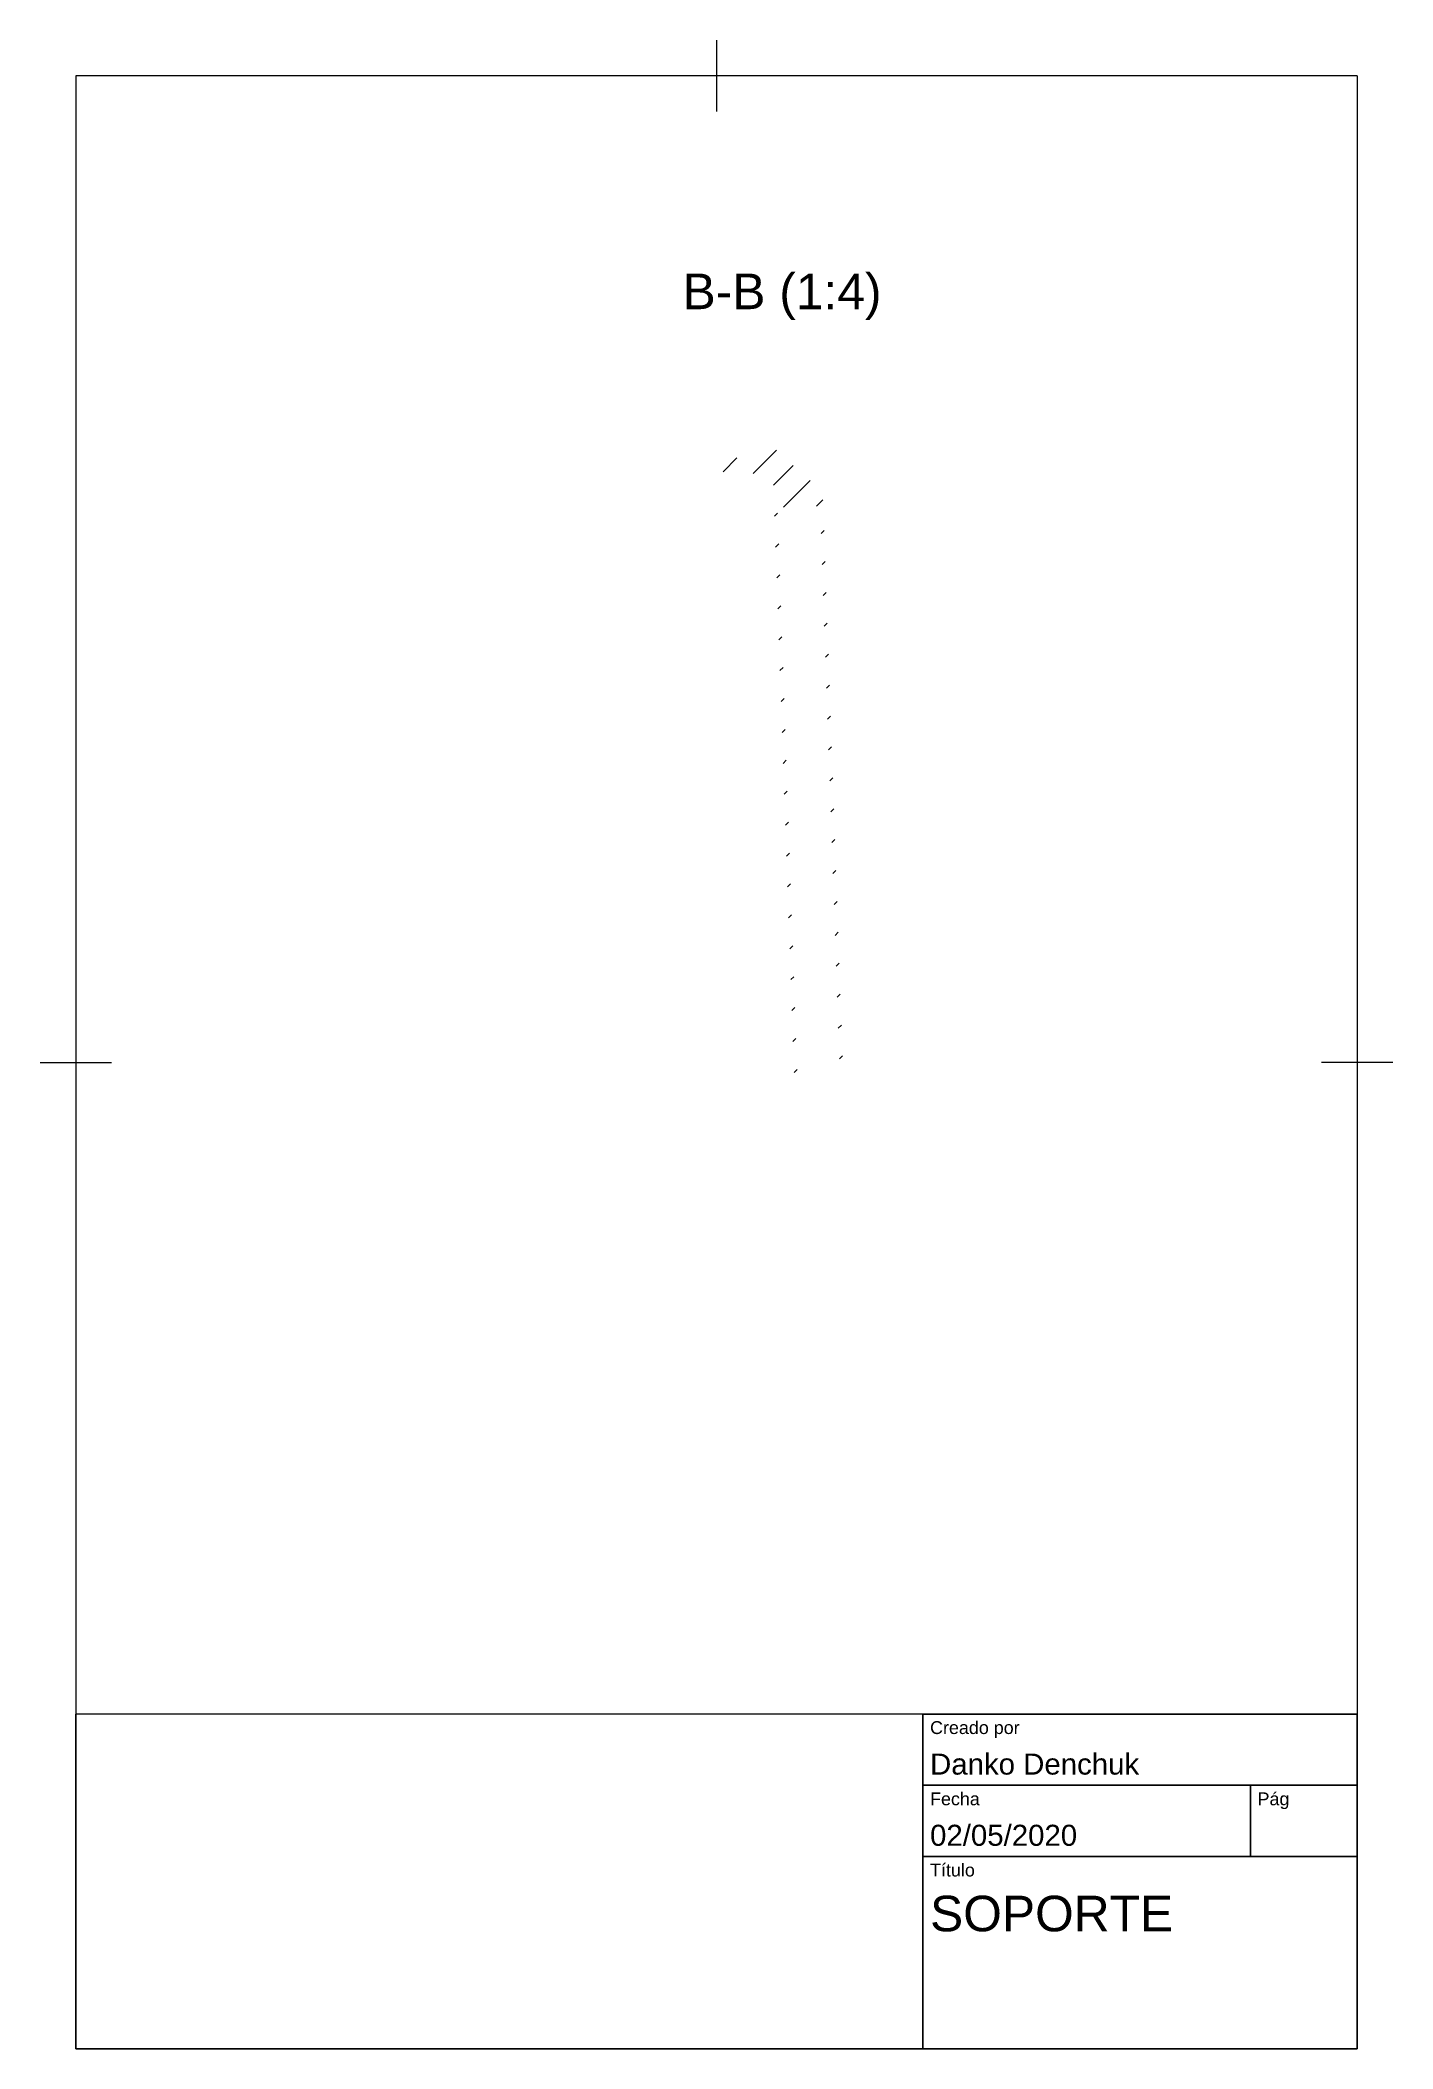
# Paper-space layout 'Presentación4' of a CAD drawing. Header units: millimetres. Extents: x 3 to 193, y -11 to 271.
import ezdxf
from ezdxf.enums import TextEntityAlignment as Align

# ---------------------------------------------------------------- set-up
doc = ezdxf.new("R2010")
doc.units = ezdxf.units.MM
doc.layers.get('0').update_dxf_attribs({"true_color": 0xc2ced6})
for name, color, linetype, lineweight in [('Border', 7, 'Continuous', 25), ('MD_Anotación', 7, 'Continuous', 25), ('MD_Sombreado', 7, 'Continuous', 25), ('TitleBlock', 7, 'Continuous', 35)]:
    doc.layers.add(name, color=color, linetype=linetype, lineweight=lineweight)
doc.styles.add('FusionTitle', font='')
doc.styles.get("Standard").update_dxf_attribs({"font": 'arial.ttf'})
doc.styles.get('FusionTitle').set_extended_font_data('Arial Unicode MS')

psp = doc.layouts.new('Presentación4')

# ---------------------------------------------------------------- hatches: boundary and pattern name
at = {"layer": 'MD_Sombreado'}
h = psp.add_hatch(dxfattribs=at)
h.set_pattern_fill('ANSI31', color=256, style=0)
h.paths.add_polyline_path([(98.13, 211.44), (98.25, 210.93), (98.63, 210.44), (100.38, 210.44), (100.38, 213.52), (98.13, 213.44)], flags=0)
edge = h.paths.add_edge_path(flags=0)
edge.add_spline(control_points=[(104.01, 210.44), (104.2, 210.44), (104.39, 210.41), (104.77, 210.26), (104.93, 210.14), (105.24, 209.85), (105.34, 209.66), (105.46, 209.37), (105.51, 209.18), (105.51, 209)], knot_values=[-0.595199, -0.595199, -0.595199, -0.595199, -0.497627, -0.497627, -0.386723, -0.386723, -0.223257, -0.223257, -0.000004, -0.000004, -0.000004, -0.000004], degree=3, periodic=0)
edge.add_line((105.51, 209), (108.45, 124.96))
edge.add_ellipse((108.95, 124.97), major_axis=(0.017, -0.5), ratio=1, start_angle=270, end_angle=352.8192)
edge.add_line((108.9, 124.48), (106.07, 205.67))
edge.add_line((106.07, 205.67), (112.06, 205.88))
edge.add_line((112.06, 205.88), (114.9, 124.69))
edge.add_ellipse((114.82, 125.18), major_axis=(0.494, 0.08), ratio=1, start_angle=270, end_angle=352.8192)
edge.add_line((115.32, 125.2), (112.43, 207.88))
edge.add_line((112.43, 207.88), (107.33, 212.36))
edge.add_ellipse((108.08, 213.2), major_axis=(-0.845, 0.743), ratio=1, start_angle=41.3099, end_angle=90, ccw=False)
edge.add_line((106.95, 213.2), (106.95, 213.75))
edge.add_line((106.95, 213.75), (101.88, 213.57))
edge.add_line((101.88, 213.57), (101.88, 210.44))
edge.add_line((101.88, 210.44), (104.01, 210.44))

# ---------------------------------------------------------------- linework, layer by layer
psp.add_line((126.51, 36.27), (7.51, 36.27))
at = {"layer": 'Border'}
for p, q in [((97.51, 271.27), (97.51, 261.27)), ((187.51, 266.27), (7.51, 266.27)), ((7.51, 266.27), (7.51, -10.73)), ((187.51, 266.27), (187.51, -10.73)), ((2.51, 127.77), (12.51, 127.77)), ((192.51, 127.77), (182.51, 127.77)), ((7.51, -10.73), (187.51, -10.73))]:
    psp.add_line(p, q, dxfattribs=at)
at = {"layer": 'TitleBlock'}
for p, q in [((7.51, 36.27), (7.51, -10.73)), ((126.51, -10.73), (126.51, 36.27)), ((187.51, 36.27), (126.51, 36.27)), ((187.51, -10.73), (187.51, 36.27)), ((126.51, 26.27), (187.51, 26.27)), ((172.51, 16.27), (172.51, 26.27)), ((126.51, 16.27), (187.51, 16.27)), ((7.51, -10.73), (187.51, -10.73))]:
    psp.add_line(p, q, dxfattribs=at)

# ---------------------------------------------------------------- texts
at = {"layer": 'MD_Anotación', "insert": (106.72, 232), "char_height": 5, "width": 29.6828, "attachment_point": 8}
psp.add_mtext('B-B (1:4)', dxfattribs=at)
at = {"layer": 'TitleBlock', "style": 'FusionTitle'}
for s, height, p in [('Creado por', 1.8, (127.51, 35.27)), ('Danko Denchuk', 2.9548, (127.51, 30.73)), ('Pág', 1.8, (173.51, 25.27)), ('Fecha', 1.8, (127.51, 25.27)), ('02/05/2020', 2.955, (127.51, 20.73)), ('Título', 1.8, (127.51, 15.27))]:
    psp.add_text(s, height=height, dxfattribs=at).set_placement(p, align=Align.TOP_LEFT)
psp.add_attdef('SOPORTE', (127.51, 5.77), '', height=5, dxfattribs=at)

doc.saveas('drawing.dxf')
